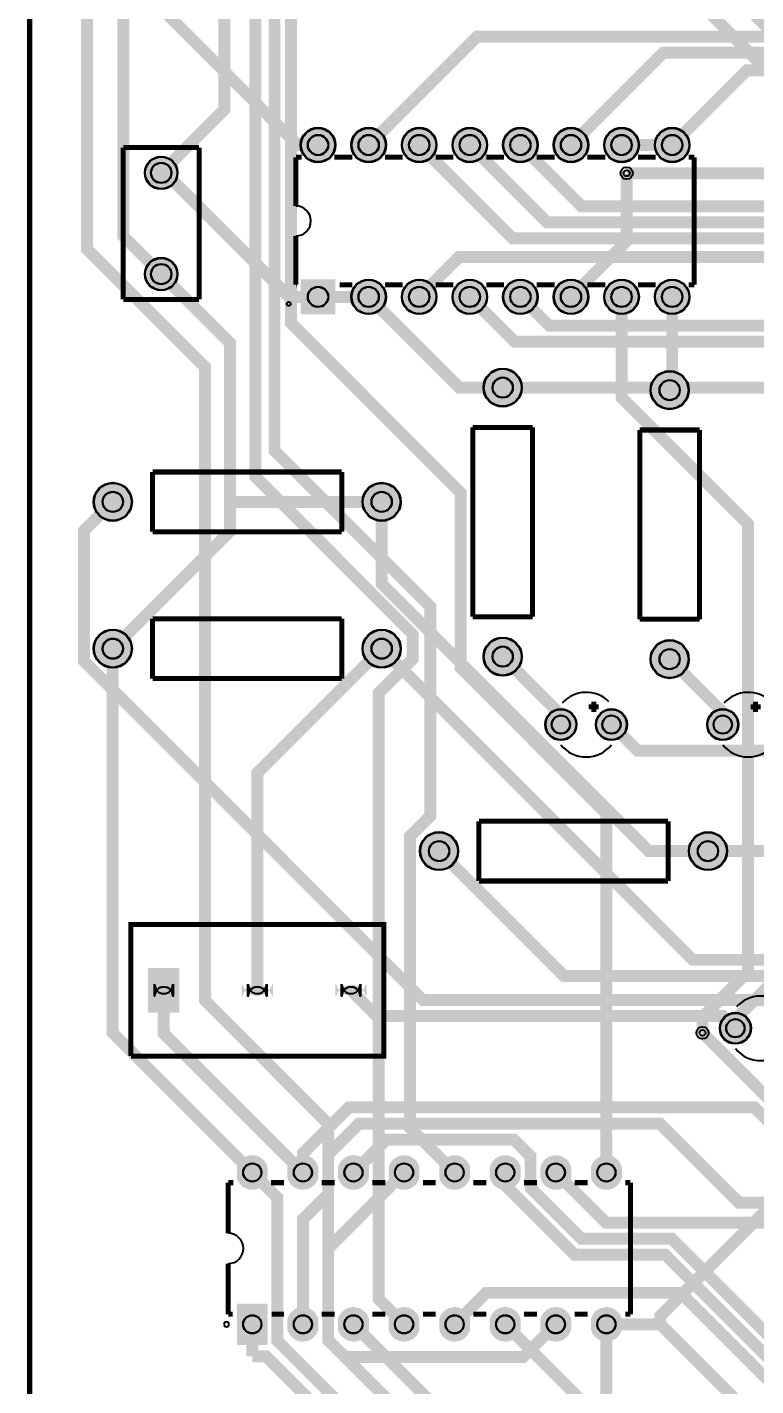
# Model space of a CAD drawing. Header units: millimetres. Extents: x 2 to 101, y -58 to 118.
# Drawn here: x 1.5 to 38.1, y -14.9 to 53.3 of the extents above; entities that cross this region are included whole.
import ezdxf

# ---------------------------------------------------------------- set-up
doc = ezdxf.new("R2010")
doc.units = ezdxf.units.MM
for name, color, linetype, true_color in [('BoardOutLine', 7, 'Continuous', 0xff00ff), ('BottomLayer', 7, 'Continuous', 0x0000ff), ('BottomSolderMaskLayer', 7, 'Continuous', 0xaa00ff), ('Hole', 7, 'Continuous', 0x222222), ('Multi-Layer', 7, 'Continuous', 0xc0c0c0), ('TopLayer', 7, 'Continuous', 0xff0000), ('TopSilkLayer', 7, 'Continuous', 0xffcc00), ('TopSolderMaskLayer', 7, 'Continuous', 0x800080)]:
    doc.layers.add(name, color=color, linetype=linetype, true_color=true_color)

msp = doc.modelspace()

# ---------------------------------------------------------------- hatches: boundary and pattern name
at = {"layer": 'BottomSolderMaskLayer'}
for points in [[(15.253601700000019, 47.37049200000001, 1), (17.00439830000002, 47.37049200000001, 1)], [(17.793601699999982, 47.37049200000001, 1), (19.544398299999983, 47.37049200000001, 1)], [(20.333601699999946, 47.37049200000001, 1), (22.084398299999947, 47.37049200000001, 1)], [(22.87360169999991, 47.37049200000001, 1), (24.62439829999991, 47.37049200000001, 1)], [(25.413601699999873, 47.37049200000001, 1), (27.164398299999874, 47.37049200000001, 1)], [(27.953601700000064, 47.37049200000001, 1), (29.704398300000065, 47.37049200000001, 1)], [(30.493601700000028, 47.37049200000001, 1), (32.24439830000003, 47.37049200000001, 1)], [(33.03360169999999, 47.37049200000001, 1), (34.78439829999999, 47.37049200000001, 1)], [(7.429601599999995, 45.974000000000046, 1), (9.080398399999995, 45.974000000000046, 1)], [(7.429601599999995, 40.894000000000005, 1), (9.080398399999995, 40.894000000000005, 1)], [(15.25361477950662, 38.87500214345357), (15.25361477950662, 40.625798743453515), (17.004411379506678, 40.625798743453515), (17.004411379506678, 38.87500214345357)], [(17.793601699999982, 39.75049200000001, 1), (19.544398299999983, 39.75049200000001, 1)], [(20.333601699999946, 39.75049200000001, 1), (22.084398299999947, 39.75049200000001, 1)], [(22.87360169999991, 39.75049200000001, 1), (24.62439829999991, 39.75049200000001, 1)], [(25.413601699999873, 39.75049200000001, 1), (27.164398299999874, 39.75049200000001, 1)], [(27.953601700000064, 39.75049200000001, 1), (29.704398300000065, 39.75049200000001, 1)], [(30.493601700000028, 39.75049200000001, 1), (32.24439830000003, 39.75049200000001, 1)], [(33.03360169999999, 39.75049200000001, 1), (34.78439829999999, 39.75049200000001, 1)], [(24.434799999999978, 35.19804999999997, 1), (26.365199999999977, 35.19804999999997, 1)], [(32.816800000000036, 35.071050000000014, 1), (34.74720000000004, 35.071050000000014, 1)], [(4.857750000000105, 29.464000000000055, 1), (6.788150000000106, 29.464000000000055, 1)], [(18.357849999999853, 29.464000000000055, 1), (20.288249999999852, 29.464000000000055, 1)], [(4.857750000000105, 22.09800000000007, 1), (6.788150000000106, 22.09800000000007, 1)], [(18.357849999999853, 22.09800000000007, 1), (20.288249999999852, 22.09800000000007, 1)], [(24.434799999999978, 21.697950000000105, 1), (26.365199999999977, 21.697950000000105, 1)], [(32.816800000000036, 21.57095000000004, 1), (34.74720000000004, 21.57095000000004, 1)], [(27.53360000000003, 18.28800000000001, 1), (29.108400000000024, 18.28800000000001, 1)], [(30.073599999999992, 18.28800000000001, 1), (31.648399999999988, 18.28800000000001, 1)], [(35.66159999999996, 18.28800000000001, 1), (37.23639999999995, 18.28800000000001, 1)], [(21.240749999999917, 11.937999999999988, 1), (23.171149999999916, 11.937999999999988, 1)], [(34.74084999999989, 11.937999999999988, 1), (36.671249999999894, 11.937999999999988, 1)], [(7.594993699999918, 6.078004100000044), (9.169006299999978, 6.078004100000044), (9.169006299999978, 3.827995900000019), (7.594993699999918, 3.827995900000019)], [(13.869022299999953, 5.298681519354886, -0.7853981633974483), (12.295009699999953, 5.298681519354886), (12.295009699999953, 4.607318480645176, -0.7853981633974483), (13.869022299999953, 4.607318480645176)], [(18.56903829999996, 5.298681519354886, -0.7853981633974483), (16.995025699999957, 5.298681519354886), (16.995025699999957, 4.607318480645176, -0.7853981633974483), (18.56903829999996, 4.607318480645176)], [(36.29659999999995, 3.048000000000002, 1), (37.871399999999944, 3.048000000000002, 1)], [(13.602398499999884, -4.449466166666639, -0.7853981633974483), (12.051601499999885, -4.449466166666639), (12.051601499999885, -3.9325338333333093, -0.7853981633974483), (13.602398499999884, -3.9325338333333093)], [(16.142398500000077, -4.449466166666639, -0.7853981633974483), (14.591601500000076, -4.449466166666639), (14.591601500000076, -3.9325338333333093, -0.7853981633974483), (16.142398500000077, -3.9325338333333093)], [(18.68239850000004, -4.449466166666639, -0.7853981633974483), (17.131601500000038, -4.449466166666639), (17.131601500000038, -3.9325338333333093, -0.7853981633974483), (18.68239850000004, -3.9325338333333093)], [(21.222398500000004, -4.4494661666667525, -0.7853981633974483), (19.6716015, -4.4494661666667525), (19.6716015, -3.9325338333331956, -0.7853981633974483), (21.222398500000004, -3.9325338333331956)], [(23.762398499999968, -4.4494661666667525, -0.7853981633974483), (22.211601499999965, -4.4494661666667525), (22.211601499999965, -3.9325338333331956, -0.7853981633974483), (23.762398499999968, -3.9325338333331956)], [(26.30239849999993, -4.4494661666667525, -0.7853981633974483), (24.75160149999993, -4.4494661666667525), (24.75160149999993, -3.9325338333331956, -0.7853981633974483), (26.30239849999993, -3.9325338333331956)], [(28.842398499999895, -4.4494661666667525, -0.7853981633974483), (27.291601499999892, -4.4494661666667525), (27.291601499999892, -3.9325338333331956, -0.7853981633974483), (28.842398499999895, -3.9325338333331956)], [(31.382398500000086, -4.4494661666667525, -0.7853981633974483), (29.831601500000083, -4.4494661666667525), (29.831601500000083, -3.9325338333331956, -0.7853981633974483), (31.382398500000086, -3.9325338333331956)], [(12.05793847741927, -12.84486466666658), (12.05793847741927, -10.777135333333376), (13.596061522580726, -10.777135333333376), (13.596061522580726, -12.84486466666658)], [(16.142398500000077, -12.069466166666643, -0.7853981633974483), (14.591601500000076, -12.069466166666643), (14.591601500000076, -11.552533833333314, -0.7853981633974483), (16.142398500000077, -11.552533833333314)], [(18.68239850000004, -12.069466166666643, -0.7853981633974483), (17.131601500000038, -12.069466166666643), (17.131601500000038, -11.552533833333314, -0.7853981633974483), (18.68239850000004, -11.552533833333314)], [(21.222398500000004, -12.069466166666757, -0.7853981633974483), (19.6716015, -12.069466166666757), (19.6716015, -11.5525338333332, -0.7853981633974483), (21.222398500000004, -11.5525338333332)], [(23.762398499999968, -12.069466166666757, -0.7853981633974483), (22.211601499999965, -12.069466166666757), (22.211601499999965, -11.5525338333332, -0.7853981633974483), (23.762398499999968, -11.5525338333332)], [(26.30239849999993, -12.069466166666757, -0.7853981633974483), (24.75160149999993, -12.069466166666757), (24.75160149999993, -11.5525338333332, -0.7853981633974483), (26.30239849999993, -11.5525338333332)], [(28.842398499999895, -12.069466166666757, -0.7853981633974483), (27.291601499999892, -12.069466166666757), (27.291601499999892, -11.5525338333332, -0.7853981633974483), (28.842398499999895, -11.5525338333332)], [(31.382398500000086, -12.069466166666757, -0.7853981633974483), (29.831601500000083, -12.069466166666757), (29.831601500000083, -11.5525338333332, -0.7853981633974483), (31.382398500000086, -11.5525338333332)]]:
    msp.add_hatch(color=256, dxfattribs=at).paths.add_polyline_path(points)
at = {"layer": 'Multi-Layer'}
for points in [[(15.27900170000002, 47.37049200000001, 1), (16.97899830000002, 47.37049200000001, 1)], [(17.819001699999983, 47.37049200000001, 1), (19.518998299999982, 47.37049200000001, 1)], [(20.359001699999947, 47.37049200000001, 1), (22.058998299999946, 47.37049200000001, 1)], [(22.89900169999991, 47.37049200000001, 1), (24.59899829999991, 47.37049200000001, 1)], [(25.439001699999874, 47.37049200000001, 1), (27.138998299999873, 47.37049200000001, 1)], [(27.979001700000065, 47.37049200000001, 1), (29.678998300000064, 47.37049200000001, 1)], [(30.51900170000003, 47.37049200000001, 1), (32.21899830000003, 47.37049200000001, 1)], [(33.05900169999999, 47.37049200000001, 1), (34.758998299999995, 47.37049200000001, 1)], [(7.455001599999996, 45.974000000000046, 1), (9.054998399999995, 45.974000000000046, 1)], [(7.455001599999996, 40.894000000000005, 1), (9.054998399999995, 40.894000000000005, 1)], [(15.279014399999937, 38.90040480000005), (15.279014399999937, 40.60040140000001), (16.979011000000014, 40.60040140000001), (16.979011000000014, 38.90040480000005)], [(17.819001699999983, 39.75049200000001, 1), (19.518998299999982, 39.75049200000001, 1)], [(20.359001699999947, 39.75049200000001, 1), (22.058998299999946, 39.75049200000001, 1)], [(22.89900169999991, 39.75049200000001, 1), (24.59899829999991, 39.75049200000001, 1)], [(25.439001699999874, 39.75049200000001, 1), (27.138998299999873, 39.75049200000001, 1)], [(27.979001700000065, 39.75049200000001, 1), (29.678998300000064, 39.75049200000001, 1)], [(30.51900170000003, 39.75049200000001, 1), (32.21899830000003, 39.75049200000001, 1)], [(33.05900169999999, 39.75049200000001, 1), (34.758998299999995, 39.75049200000001, 1)], [(24.460199999999976, 35.19804999999997, 1), (26.33979999999998, 35.19804999999997, 1)], [(32.84220000000004, 35.071050000000014, 1), (34.72180000000004, 35.071050000000014, 1)], [(4.883150000000105, 29.464000000000055, 1), (6.762750000000105, 29.464000000000055, 1)], [(18.38324999999985, 29.464000000000055, 1), (20.262849999999855, 29.464000000000055, 1)], [(4.883150000000105, 22.09800000000007, 1), (6.762750000000105, 22.09800000000007, 1)], [(18.38324999999985, 22.09800000000007, 1), (20.262849999999855, 22.09800000000007, 1)], [(24.460199999999976, 21.697950000000105, 1), (26.33979999999998, 21.697950000000105, 1)], [(32.84220000000004, 21.57095000000004, 1), (34.72180000000004, 21.57095000000004, 1)], [(27.559000000000026, 18.28800000000001, 1), (29.083000000000027, 18.28800000000001, 1)], [(30.09899999999999, 18.28800000000001, 1), (31.62299999999999, 18.28800000000001, 1)], [(35.686999999999955, 18.28800000000001, 1), (37.210999999999956, 18.28800000000001, 1)], [(21.266149999999914, 11.937999999999988, 1), (23.145749999999918, 11.937999999999988, 1)], [(34.76624999999989, 11.937999999999988, 1), (36.64584999999989, 11.937999999999988, 1)], [(7.6200000000000045, 6.052997800000071), (9.143999999999892, 6.052997800000071), (9.143999999999892, 3.8530022000001054), (7.6200000000000045, 3.8530022000001054)], [(13.844015999999954, 5.290997800000014, -0.7853981633974483), (12.320015999999953, 5.290997800000014), (12.320015999999953, 4.615002200000049, -0.7853981633974483), (13.844015999999954, 4.615002200000049)], [(18.54403199999996, 5.290997800000014, -0.7853981633974483), (17.020031999999958, 5.290997800000014), (17.020031999999958, 4.615002200000049, -0.7853981633974483), (18.54403199999996, 4.615002200000049)], [(36.321999999999946, 3.048000000000002, 1), (37.84599999999995, 3.048000000000002, 1)], [(13.576998499999885, -4.440999499999975, -0.7853981633974483), (12.077001499999884, -4.440999499999975), (12.077001499999884, -3.941000499999973, -0.7853981633974483), (13.576998499999885, -3.941000499999973)], [(16.116998500000076, -4.440999499999975, -0.7853981633974483), (14.617001500000075, -4.440999499999975), (14.617001500000075, -3.941000499999973, -0.7853981633974483), (16.116998500000076, -3.941000499999973)], [(18.65699850000004, -4.440999499999975, -0.7853981633974483), (17.15700150000004, -4.440999499999975), (17.15700150000004, -3.941000499999973, -0.7853981633974483), (18.65699850000004, -3.941000499999973)], [(21.196998500000003, -4.440999500000089, -0.7853981633974483), (19.697001500000002, -4.440999500000089), (19.697001500000002, -3.941000499999859, -0.7853981633974483), (21.196998500000003, -3.941000499999859)], [(23.736998499999967, -4.440999500000089, -0.7853981633974483), (22.237001499999966, -4.440999500000089), (22.237001499999966, -3.941000499999859, -0.7853981633974483), (23.736998499999967, -3.941000499999859)], [(26.27699849999993, -4.440999500000089, -0.7853981633974483), (24.77700149999993, -4.440999500000089), (24.77700149999993, -3.941000499999859, -0.7853981633974483), (26.27699849999993, -3.941000499999859)], [(28.816998499999894, -4.440999500000089, -0.7853981633974483), (27.317001499999893, -4.440999500000089), (27.317001499999893, -3.941000499999859, -0.7853981633974483), (28.816998499999894, -3.941000499999859)], [(31.356998500000085, -4.440999500000089, -0.7853981633974483), (29.857001500000084, -4.440999500000089), (29.857001500000084, -3.941000499999859, -0.7853981633974483), (31.356998500000085, -3.941000499999859)], [(12.076988799999867, -12.810997999999927), (12.076988799999867, -10.81100200000003), (13.577011199999902, -10.81100200000003), (13.577011199999902, -12.810997999999927)], [(16.116998500000076, -12.06099949999998, -0.7853981633974483), (14.617001500000075, -12.06099949999998), (14.617001500000075, -11.561000499999977, -0.7853981633974483), (16.116998500000076, -11.561000499999977)], [(18.65699850000004, -12.06099949999998, -0.7853981633974483), (17.15700150000004, -12.06099949999998), (17.15700150000004, -11.561000499999977, -0.7853981633974483), (18.65699850000004, -11.561000499999977)], [(21.196998500000003, -12.060999500000094, -0.7853981633974483), (19.697001500000002, -12.060999500000094), (19.697001500000002, -11.561000499999864, -0.7853981633974483), (21.196998500000003, -11.561000499999864)], [(23.736998499999967, -12.060999500000094, -0.7853981633974483), (22.237001499999966, -12.060999500000094), (22.237001499999966, -11.561000499999864, -0.7853981633974483), (23.736998499999967, -11.561000499999864)], [(26.27699849999993, -12.060999500000094, -0.7853981633974483), (24.77700149999993, -12.060999500000094), (24.77700149999993, -11.561000499999864, -0.7853981633974483), (26.27699849999993, -11.561000499999864)], [(28.816998499999894, -12.060999500000094, -0.7853981633974483), (27.317001499999893, -12.060999500000094), (27.317001499999893, -11.561000499999864, -0.7853981633974483), (28.816998499999894, -11.561000499999864)], [(31.356998500000085, -12.060999500000094, -0.7853981633974483), (29.857001500000084, -12.060999500000094), (29.857001500000084, -11.561000499999864, -0.7853981633974483), (31.356998500000085, -11.561000499999864)]]:
    msp.add_hatch(color=256, dxfattribs=at).paths.add_polyline_path(points)
at = {"layer": 'TopSolderMaskLayer'}
for points in [[(15.253601700000019, 47.37049200000001, 1), (17.00439830000002, 47.37049200000001, 1)], [(17.793601699999982, 47.37049200000001, 1), (19.544398299999983, 47.37049200000001, 1)], [(20.333601699999946, 47.37049200000001, 1), (22.084398299999947, 47.37049200000001, 1)], [(22.87360169999991, 47.37049200000001, 1), (24.62439829999991, 47.37049200000001, 1)], [(25.413601699999873, 47.37049200000001, 1), (27.164398299999874, 47.37049200000001, 1)], [(27.953601700000064, 47.37049200000001, 1), (29.704398300000065, 47.37049200000001, 1)], [(30.493601700000028, 47.37049200000001, 1), (32.24439830000003, 47.37049200000001, 1)], [(33.03360169999999, 47.37049200000001, 1), (34.78439829999999, 47.37049200000001, 1)], [(7.429601599999995, 45.974000000000046, 1), (9.080398399999995, 45.974000000000046, 1)], [(7.429601599999995, 40.894000000000005, 1), (9.080398399999995, 40.894000000000005, 1)], [(15.25361477950662, 38.87500214345357), (15.25361477950662, 40.625798743453515), (17.004411379506678, 40.625798743453515), (17.004411379506678, 38.87500214345357)], [(17.793601699999982, 39.75049200000001, 1), (19.544398299999983, 39.75049200000001, 1)], [(20.333601699999946, 39.75049200000001, 1), (22.084398299999947, 39.75049200000001, 1)], [(22.87360169999991, 39.75049200000001, 1), (24.62439829999991, 39.75049200000001, 1)], [(25.413601699999873, 39.75049200000001, 1), (27.164398299999874, 39.75049200000001, 1)], [(27.953601700000064, 39.75049200000001, 1), (29.704398300000065, 39.75049200000001, 1)], [(30.493601700000028, 39.75049200000001, 1), (32.24439830000003, 39.75049200000001, 1)], [(33.03360169999999, 39.75049200000001, 1), (34.78439829999999, 39.75049200000001, 1)], [(24.434799999999978, 35.19804999999997, 1), (26.365199999999977, 35.19804999999997, 1)], [(32.816800000000036, 35.071050000000014, 1), (34.74720000000004, 35.071050000000014, 1)], [(4.857750000000105, 29.464000000000055, 1), (6.788150000000106, 29.464000000000055, 1)], [(18.357849999999853, 29.464000000000055, 1), (20.288249999999852, 29.464000000000055, 1)], [(4.857750000000105, 22.09800000000007, 1), (6.788150000000106, 22.09800000000007, 1)], [(18.357849999999853, 22.09800000000007, 1), (20.288249999999852, 22.09800000000007, 1)], [(24.434799999999978, 21.697950000000105, 1), (26.365199999999977, 21.697950000000105, 1)], [(32.816800000000036, 21.57095000000004, 1), (34.74720000000004, 21.57095000000004, 1)], [(27.53360000000003, 18.28800000000001, 1), (29.108400000000024, 18.28800000000001, 1)], [(30.073599999999992, 18.28800000000001, 1), (31.648399999999988, 18.28800000000001, 1)], [(35.66159999999996, 18.28800000000001, 1), (37.23639999999995, 18.28800000000001, 1)], [(21.240749999999917, 11.937999999999988, 1), (23.171149999999916, 11.937999999999988, 1)], [(34.74084999999989, 11.937999999999988, 1), (36.671249999999894, 11.937999999999988, 1)], [(7.594993699999918, 6.078004100000044), (9.169006299999978, 6.078004100000044), (9.169006299999978, 3.827995900000019), (7.594993699999918, 3.827995900000019)], [(13.869022299999953, 5.298681519354886, -0.7853981633974483), (12.295009699999953, 5.298681519354886), (12.295009699999953, 4.607318480645176, -0.7853981633974483), (13.869022299999953, 4.607318480645176)], [(18.56903829999996, 5.298681519354886, -0.7853981633974483), (16.995025699999957, 5.298681519354886), (16.995025699999957, 4.607318480645176, -0.7853981633974483), (18.56903829999996, 4.607318480645176)], [(36.29659999999995, 3.048000000000002, 1), (37.871399999999944, 3.048000000000002, 1)], [(13.602398499999884, -4.449466166666639, -0.7853981633974483), (12.051601499999885, -4.449466166666639), (12.051601499999885, -3.9325338333333093, -0.7853981633974483), (13.602398499999884, -3.9325338333333093)], [(16.142398500000077, -4.449466166666639, -0.7853981633974483), (14.591601500000076, -4.449466166666639), (14.591601500000076, -3.9325338333333093, -0.7853981633974483), (16.142398500000077, -3.9325338333333093)], [(18.68239850000004, -4.449466166666639, -0.7853981633974483), (17.131601500000038, -4.449466166666639), (17.131601500000038, -3.9325338333333093, -0.7853981633974483), (18.68239850000004, -3.9325338333333093)], [(21.222398500000004, -4.4494661666667525, -0.7853981633974483), (19.6716015, -4.4494661666667525), (19.6716015, -3.9325338333331956, -0.7853981633974483), (21.222398500000004, -3.9325338333331956)], [(23.762398499999968, -4.4494661666667525, -0.7853981633974483), (22.211601499999965, -4.4494661666667525), (22.211601499999965, -3.9325338333331956, -0.7853981633974483), (23.762398499999968, -3.9325338333331956)], [(26.30239849999993, -4.4494661666667525, -0.7853981633974483), (24.75160149999993, -4.4494661666667525), (24.75160149999993, -3.9325338333331956, -0.7853981633974483), (26.30239849999993, -3.9325338333331956)], [(28.842398499999895, -4.4494661666667525, -0.7853981633974483), (27.291601499999892, -4.4494661666667525), (27.291601499999892, -3.9325338333331956, -0.7853981633974483), (28.842398499999895, -3.9325338333331956)], [(31.382398500000086, -4.4494661666667525, -0.7853981633974483), (29.831601500000083, -4.4494661666667525), (29.831601500000083, -3.9325338333331956, -0.7853981633974483), (31.382398500000086, -3.9325338333331956)], [(12.05793847741927, -12.84486466666658), (12.05793847741927, -10.777135333333376), (13.596061522580726, -10.777135333333376), (13.596061522580726, -12.84486466666658)], [(16.142398500000077, -12.069466166666643, -0.7853981633974483), (14.591601500000076, -12.069466166666643), (14.591601500000076, -11.552533833333314, -0.7853981633974483), (16.142398500000077, -11.552533833333314)], [(18.68239850000004, -12.069466166666643, -0.7853981633974483), (17.131601500000038, -12.069466166666643), (17.131601500000038, -11.552533833333314, -0.7853981633974483), (18.68239850000004, -11.552533833333314)], [(21.222398500000004, -12.069466166666757, -0.7853981633974483), (19.6716015, -12.069466166666757), (19.6716015, -11.5525338333332, -0.7853981633974483), (21.222398500000004, -11.5525338333332)], [(23.762398499999968, -12.069466166666757, -0.7853981633974483), (22.211601499999965, -12.069466166666757), (22.211601499999965, -11.5525338333332, -0.7853981633974483), (23.762398499999968, -11.5525338333332)], [(26.30239849999993, -12.069466166666757, -0.7853981633974483), (24.75160149999993, -12.069466166666757), (24.75160149999993, -11.5525338333332, -0.7853981633974483), (26.30239849999993, -11.5525338333332)], [(28.842398499999895, -12.069466166666757, -0.7853981633974483), (27.291601499999892, -12.069466166666757), (27.291601499999892, -11.5525338333332, -0.7853981633974483), (28.842398499999895, -11.5525338333332)], [(31.382398500000086, -12.069466166666757, -0.7853981633974483), (29.831601500000083, -12.069466166666757), (29.831601500000083, -11.5525338333332, -0.7853981633974483), (31.382398500000086, -11.5525338333332)]]:
    msp.add_hatch(color=256, dxfattribs=at).paths.add_polyline_path(points)

# ---------------------------------------------------------------- linework, layer by layer
at = {"layer": 'BoardOutLine', "const_width": 0.254}
msp.add_lwpolyline([(1.6509999999999536, 56.89600000000007), (1.6509999999999536, 117.47500000000002), (100.58399999999995, 117.47500000000002), (100.58399999999995, -57.403999999999996), (1.6509999999999536, -57.403999999999996), (1.6509999999999536, 56.873140000000035)], dxfattribs=at)
at = {"layer": 'BottomLayer', "const_width": 0.5999988}
for points in [[(6.350000000000023, 56.134000000000015), (15.113508000000024, 47.37049200000001), (16.12900000000002, 47.37049200000001)], [(26.288999999999874, 47.37049200000001), (29.370019999999954, 44.289472000000046), (72.13981000000001, 44.289472000000046), (73.21372200000008, 45.363383999999996), (80.54873400000008, 45.363383999999996), (88.08821599999999, 52.90286600000002), (95.91598800000008, 52.90286600000002), (97.27361799999983, 51.545236000000045), (97.27361799999983, 47.74361800000008), (95.12299999999993, 45.593000000000075)], [(81.58302199999991, 47.72406000000001), (81.58302199999991, 48.09540800000002), (76.86573400000009, 52.812696000000074), (24.111204000000157, 52.812696000000074), (18.668999999999983, 47.37049200000001)], [(23.74899999999991, 47.37049200000001), (27.632913999999914, 43.48657800000001), (72.47204199999999, 43.48657800000001), (72.85608999999988, 43.870626000000016), (80.19110199999989, 43.870626000000016), (88.42019399999992, 52.09971800000005), (95.552006, 52.09971800000005), (96.45167400000003, 51.20005000000003), (96.45167400000003, 49.46167400000013), (95.12299999999993, 48.13300000000004)], [(77.13954599999977, 51.39740800000004), (76.52715199999977, 52.009802000000036), (33.46831000000009, 52.009802000000036), (28.829000000000065, 47.37049200000001)], [(80.21447, 46.170596000000046), (78.77352799999983, 46.170596000000046), (78.1049999999999, 46.83912400000008), (78.1049999999999, 48.538384000000065), (75.51775600000008, 51.12562800000012), (37.664135999999985, 51.12562800000012), (33.90899999999999, 47.37049200000001)], [(95.12299999999993, 50.673), (90.17126999999994, 50.673), (82.56600199999991, 43.06773200000009), (73.18832200000008, 43.06773200000009), (72.80427399999996, 42.68368399999997), (25.895808000000102, 42.68368399999997), (21.208999999999946, 47.37049200000001)], [(31.625794000000155, 45.95698200000004), (38.658799999999815, 45.95698200000004), (42.93336600000009, 50.23154800000009), (66.73545200000001, 50.23154800000009), (69.21500000000003, 47.752000000000066)], [(31.369000000000028, 47.37049200000001), (33.90899999999999, 47.37049200000001)], [(8.254999999999995, 45.974000000000046), (8.454135999999949, 45.974000000000046), (14.677643999999987, 39.75049200000001)], [(76.83499999999992, 42.26052000000004), (76.43749000000014, 41.86301000000003), (68.78040599999997, 41.86301000000003), (67.94500000000005, 41.027604), (67.94500000000005, 39.38143000000002), (66.87210399999992, 38.30853400000001), (43.10862600000007, 38.30853400000001), (43.002200000000016, 38.41495999999995), (41.29404999999986, 38.41495999999995), (41.18762400000003, 38.30853400000001), (27.730957999999987, 38.30853400000001), (26.288999999999874, 39.75049200000001)], [(66.67500000000007, 40.13200000000006), (65.05600399999992, 41.75099599999999), (23.209504000000038, 41.75099599999999), (21.208999999999946, 39.75049200000001)], [(11.715241999999876, 29.464000000000055), (11.715241999999876, 37.43375800000001), (8.254999999999995, 40.894000000000005)], [(74.29499999999996, 40.13200000000006), (71.66863999999998, 37.50563999999997), (42.400982, 37.50563999999997), (42.29455599999994, 37.61206600000014), (41.62628199999983, 37.61206600000014), (41.519856000000004, 37.50563999999997), (25.993851999999947, 37.50563999999997), (23.74899999999991, 39.75049200000001)], [(16.12900000000002, 39.75049200000001), (14.677643999999987, 39.75049200000001)], [(18.668999999999983, 39.75049200000001), (16.12900000000002, 39.75049200000001)], [(18.668999999999983, 39.75049200000001), (23.22144199999991, 35.19804999999997), (25.399999999999977, 35.19804999999997)], [(25.399999999999977, 35.19804999999997), (33.655000000000086, 35.19804999999997), (33.78200000000004, 35.071050000000014)], [(41.90999999999997, 35.19804999999997), (33.90899999999999, 35.19804999999997), (33.78200000000004, 35.071050000000014)], [(5.822950000000105, 29.464000000000055), (4.37286400000005, 28.013914000000113), (4.37286400000005, 21.48204999999996), (21.39441999999997, 4.46049400000004), (45.831506000000104, 4.46049400000004), (47.24400000000003, 3.048000000000002)], [(5.822950000000105, 22.09800000000007), (11.715241999999876, 27.990291999999954), (11.715241999999876, 29.464000000000055)], [(11.715241999999876, 29.464000000000055), (19.323049999999853, 29.464000000000055)], [(35.70604999999989, 11.937999999999988), (32.73780599999998, 11.937999999999988), (19.323049999999853, 25.352756), (19.323049999999853, 29.464000000000055)], [(30.86099999999999, 18.28800000000001), (32.16757599999994, 16.98142400000006), (39.631366000000185, 16.98142400000006), (40.26687400000003, 17.616932000000133), (40.26687400000003, 22.274784000000068)], [(48.59527999999989, 1.6449040000001105), (48.59527999999989, 3.565652), (45.679614000000015, 6.4813179999999875), (34.939731999999935, 6.4813179999999875), (19.323049999999853, 22.09800000000007)], [(25.399999999999977, 21.697950000000105), (28.321000000000026, 18.776950000000056), (28.321000000000026, 18.28800000000001)], [(33.78200000000004, 21.57095000000004), (36.448999999999955, 18.903950000000123), (36.448999999999955, 18.28800000000001)], [(40.39717599999983, 5.674106000000052), (28.46984400000008, 5.674106000000052), (22.205949999999916, 11.937999999999988)], [(35.70604999999989, 11.937999999999988), (41.76394999999991, 11.937999999999988), (41.89095000000009, 11.811000000000035)], [(15.367000000000075, -4.190999999999917), (8.381999999999948, 2.7940000000000964), (8.381999999999948, 4.953000000000088)], [(17.78203199999996, 4.953000000000088), (19.07768599999997, 3.6573459999999614), (36.47465399999999, 3.6573459999999614), (37.083999999999946, 3.048000000000002)], [(70.39279799999997, -5.697981999999911), (67.7120819999999, -5.697981999999911), (64.6485879999999, -2.6344879999999193), (40.88460199999997, -2.6344879999999193), (35.43299999999988, 2.8171140000000605)], [(41.19346600000006, -3.937000000000012), (41.05173400000001, -3.937000000000012), (38.04056399999979, -0.9258299999999053), (17.681956000000014, -0.9258299999999053), (15.367000000000075, -3.2407859999999573), (15.367000000000075, -4.190999999999917)], [(15.367000000000075, -11.810999999999922), (15.367000000000075, -6.543801999999914), (16.637000000000057, -5.273801999999932), (16.637000000000057, -3.289553999999953), (18.192750000000046, -1.7338039999999637), (33.29076399999997, -1.7338039999999637), (37.25976800000001, -5.7028080000000045), (58.54699999999991, -5.7028080000000045)], [(50.92700000000002, -11.556999999999903), (49.54600199999993, -12.93799799999988), (39.31437399999993, -12.93799799999988), (33.89299799999992, -7.51662199999987), (29.349192000000016, -7.51662199999987), (26.796999999999912, -4.964429999999993), (26.796999999999912, -3.371087999999986), (25.962609999999927, -2.5366980000000012), (19.561301999999955, -2.5366980000000012), (17.90700000000004, -4.190999999999917)], [(23.74899999999991, -21.208999999999946), (22.656037999999967, -21.208999999999946), (14.079474000000005, -12.632435999999984), (14.079474000000005, -5.443473999999924), (12.826999999999884, -4.190999999999917)], [(93.594428, -31.368999999999915), (93.594428, -31.040577999999982), (81.3000659999999, -18.746216000000004), (22.780497999999966, -18.746216000000004), (16.637000000000057, -12.602717999999982), (16.637000000000057, -8.000999999999976), (20.447000000000003, -4.190999999999917)], [(25.52699999999993, -4.190999999999917), (25.52699999999993, -4.829556000000025), (29.016959999999813, -8.319515999999908), (33.560765999999944, -8.319515999999908), (38.98214199999995, -13.740891999999917), (51.28310799999997, -13.740891999999917), (53.466999999999985, -11.556999999999903)], [(94.99599999999998, -28.82899999999995), (97.29647799999987, -26.528522000000066), (97.29647799999987, -20.82901599999991), (82.71941800000002, -6.25195599999995), (71.93813399999988, -6.25195599999995), (71.47890199999995, -6.711187999999993), (30.587187999999855, -6.711187999999993), (28.066999999999894, -4.190999999999917)], [(22.986999999999966, -11.810999999999922), (24.568150000000173, -10.229849999999942), (34.335973999999965, -10.229849999999942), (38.64990999999998, -14.543785999999955), (53.02021400000001, -14.543785999999955), (56.00699999999995, -11.556999999999903)], [(12.826999999999884, -11.810999999999922), (12.826999999999884, -13.412469999999871)], [(94.99599999999998, -23.74899999999991), (88.71940599999982, -17.472405999999978), (23.56840599999998, -17.472405999999978), (17.90700000000004, -11.810999999999922)], [(25.52699999999993, -11.810999999999922), (29.865574000000038, -16.14957400000003), (89.30563799999993, -16.14957400000003), (96.41712999999993, -23.261066000000028), (96.41712999999993, -24.86787000000004), (94.99599999999998, -26.288999999999987)], [(26.40736400000003, -26.304747999999904), (13.515085999999997, -13.412469999999871), (12.826999999999884, -13.412469999999871)]]:
    msp.add_lwpolyline(points, dxfattribs=at)
at = {"layer": 'BottomSolderMaskLayer'}
for points in [[(7.910006088346615, 5.252649532258147), (7.910006088346615, 4.653324490322575)], [(8.853993911653282, 5.252649532258147), (8.853993911653282, 4.653324490322575)], [(12.609995854803453, 5.252649532258147), (12.609995854803453, 4.653324490322575)], [(13.55398367811012, 5.252649532258147), (13.55398367811012, 4.653324490322575)], [(17.31001185480346, 5.252649532258147), (17.31001185480346, 4.653324490322575)], [(18.253999678110123, 5.252649532258147), (18.253999678110123, 4.653324490322575)]]:
    msp.add_lwpolyline(points, close=True, dxfattribs=at)
for centre, radius in [((16.12900000000002, 47.37049200000001), 0.8753982999999999), ((16.12900000000002, 47.37056820000009), 0.5149401764705882), ((18.668999999999983, 47.37049200000001), 0.8753982999999999), ((18.668999999999983, 47.37056820000009), 0.5149401764705882), ((21.208999999999946, 47.37049200000001), 0.8753982999999999), ((21.208999999999946, 47.37056820000009), 0.5149401764705882), ((23.74899999999991, 47.37049200000001), 0.8753982999999999), ((23.74899999999991, 47.37056820000009), 0.5149401764705882), ((26.288999999999874, 47.37049200000001), 0.8753982999999999), ((26.288999999999874, 47.37056820000009), 0.5149401764705882), ((28.829000000000065, 47.37049200000001), 0.8753982999999999), ((28.829000000000065, 47.37056820000009), 0.5149401764705882), ((31.369000000000028, 47.37049200000001), 0.8753982999999999), ((31.369000000000028, 47.37056820000009), 0.5149401764705882), ((33.90899999999999, 47.37049200000001), 0.8753982999999999), ((33.90899999999999, 47.37056820000009), 0.5149401764705882), ((8.254999999999995, 45.974000000000046), 0.8253983999999999), ((8.254999999999995, 45.974000000000046), 0.5158739999999999), ((8.254999999999995, 40.894000000000005), 0.8253983999999999), ((8.254999999999995, 40.894000000000005), 0.5158739999999999), ((16.12900000000002, 39.75041580000004), 0.5149401764705882), ((18.668999999999983, 39.75049200000001), 0.8753982999999999), ((18.668999999999983, 39.75041580000004), 0.5149401764705882), ((21.208999999999946, 39.75049200000001), 0.8753982999999999), ((21.208999999999946, 39.75041580000004), 0.5149401764705882), ((23.74899999999991, 39.75049200000001), 0.8753982999999999), ((23.74899999999991, 39.75041580000004), 0.5149401764705882), ((26.288999999999874, 39.75049200000001), 0.8753982999999999), ((26.288999999999874, 39.75041580000004), 0.5149401764705882), ((28.829000000000065, 39.75049200000001), 0.8753982999999999), ((28.829000000000065, 39.75041580000004), 0.5149401764705882), ((31.369000000000028, 39.75049200000001), 0.8753982999999999), ((31.369000000000028, 39.75041580000004), 0.5149401764705882), ((33.90899999999999, 39.75049200000001), 0.8753982999999999), ((33.90899999999999, 39.75041580000004), 0.5149401764705882), ((25.399999999999977, 35.19804999999997), 0.9652000000000001), ((25.399999999999977, 35.19799920000003), 0.5135124864864864), ((33.78200000000004, 35.071050000000014), 0.9652000000000001), ((33.78200000000004, 35.07099919999996), 0.5135124864864864), ((5.822950000000105, 29.464000000000055), 0.9652000000000001), ((19.323049999999853, 29.464000000000055), 0.9652000000000001), ((5.823000799999932, 29.464000000000055), 0.5135124864864864), ((19.322999200000027, 29.464000000000055), 0.5135124864864864), ((5.822950000000105, 22.09800000000007), 0.9652000000000001), ((5.823000799999932, 22.09800000000007), 0.5135124864864864), ((19.323049999999853, 22.09800000000007), 0.9652000000000001), ((19.322999200000027, 22.09800000000007), 0.5135124864864864), ((25.399999999999977, 21.697950000000105), 0.9652000000000001), ((33.78200000000004, 21.57095000000004), 0.9652000000000001), ((25.399999999999977, 21.698000800000045), 0.5135124864864864), ((33.78200000000004, 21.571000800000093), 0.5135124864864864), ((28.321000000000026, 18.28800000000001), 0.7873999999999999), ((28.321000000000026, 18.28800000000001), 0.4650121933333333), ((30.86099999999999, 18.28800000000001), 0.7873999999999999), ((30.86099999999999, 18.28800000000001), 0.4650121933333333), ((36.448999999999955, 18.28800000000001), 0.7873999999999999), ((36.448999999999955, 18.28800000000001), 0.4650121933333333), ((22.205949999999916, 11.937999999999988), 0.9652000000000001), ((22.20600079999997, 11.937999999999988), 0.5135124864864864), ((35.70604999999989, 11.937999999999988), 0.9652000000000001), ((35.705999200000065, 11.937999999999988), 0.5135124864864864), ((37.083999999999946, 3.048000000000002), 0.7873999999999999), ((37.083999999999946, 3.048000000000002), 0.4650121933333333), ((12.826999999999884, -4.190999999999917), 0.46144212258064526), ((15.367000000000075, -4.190999999999917), 0.46144212258064526), ((17.90700000000004, -4.190999999999917), 0.46144212258064526), ((20.447000000000003, -4.190999999999917), 0.46144212258064526), ((22.986999999999966, -4.190999999999917), 0.46144212258064526), ((25.52699999999993, -4.190999999999917), 0.46144212258064526), ((28.066999999999894, -4.190999999999917), 0.46144212258064526), ((30.607000000000085, -4.190999999999917), 0.46144212258064526), ((12.826999999999884, -11.810999999999922), 0.46144212258064526), ((15.367000000000075, -11.810999999999922), 0.46144212258064526), ((17.90700000000004, -11.810999999999922), 0.46144212258064526), ((20.447000000000003, -11.810999999999922), 0.46144212258064526), ((22.986999999999966, -11.810999999999922), 0.46144212258064526), ((25.52699999999993, -11.810999999999922), 0.46144212258064526), ((28.066999999999894, -11.810999999999922), 0.46144212258064526), ((30.607000000000085, -11.810999999999922), 0.46144212258064526)]:
    msp.add_circle(centre, radius, dxfattribs=at)
for centre, start, end in [((8.381999999999948, 5.252649532258147), 180, 0), ((8.381999999999948, 4.653324490322575), 0, 180), ((13.081989766456786, 5.252649532258147), 180, 0), ((13.081989766456786, 4.653324490322575), 0, 180), ((17.78200576645679, 5.252649532258147), 180, 0), ((17.78200576645679, 4.653324490322575), 0, 180)]:
    msp.add_arc(centre, 0.4719939116533333, start, end, dxfattribs=at)
at = {"layer": 'Hole'}
for centre in [(31.625794000000155, 45.95698200000004), (35.43299999999988, 2.8171140000000605)]:
    msp.add_circle(centre, 0.15250160000000001, dxfattribs=at)
at = {"layer": 'Multi-Layer'}
for points in [[(7.925003199999948, 5.245989000000009), (7.925003199999948, 4.659985600000027)], [(8.838996799999949, 5.245989000000009), (8.838996799999949, 4.659985600000027)], [(12.62499380000004, 5.245989000000009), (12.62499380000004, 4.659985600000027)], [(13.53898740000004, 5.245989000000009), (13.53898740000004, 4.659985600000027)], [(17.325009800000046, 5.245989000000009), (17.325009800000046, 4.659985600000027)], [(18.239003400000044, 5.245989000000009), (18.239003400000044, 4.659985600000027)]]:
    msp.add_lwpolyline(points, close=True, dxfattribs=at)
for centre, radius in [((16.12900000000002, 47.37049200000001), 0.8499983), ((16.12900000000002, 47.37056820000009), 0.49999899999999997), ((18.668999999999983, 47.37049200000001), 0.8499983), ((18.668999999999983, 47.37056820000009), 0.49999899999999997), ((21.208999999999946, 47.37049200000001), 0.8499983), ((21.208999999999946, 47.37056820000009), 0.49999899999999997), ((23.74899999999991, 47.37049200000001), 0.8499983), ((23.74899999999991, 47.37056820000009), 0.49999899999999997), ((26.288999999999874, 47.37049200000001), 0.8499983), ((26.288999999999874, 47.37056820000009), 0.49999899999999997), ((28.829000000000065, 47.37049200000001), 0.8499983), ((28.829000000000065, 47.37056820000009), 0.49999899999999997), ((31.369000000000028, 47.37049200000001), 0.8499983), ((31.369000000000028, 47.37056820000009), 0.49999899999999997), ((33.90899999999999, 47.37049200000001), 0.8499983), ((33.90899999999999, 47.37056820000009), 0.49999899999999997), ((8.254999999999995, 45.974000000000046), 0.7999984), ((8.254999999999995, 45.974000000000046), 0.49999899999999997), ((31.625794000000155, 45.95698200000004), 0.30500320000000003), ((8.254999999999995, 40.894000000000005), 0.7999984), ((8.254999999999995, 40.894000000000005), 0.49999899999999997), ((16.12900000000002, 39.75041580000004), 0.49999899999999997), ((18.668999999999983, 39.75049200000001), 0.8499983), ((18.668999999999983, 39.75041580000004), 0.49999899999999997), ((21.208999999999946, 39.75049200000001), 0.8499983), ((21.208999999999946, 39.75041580000004), 0.49999899999999997), ((23.74899999999991, 39.75049200000001), 0.8499983), ((23.74899999999991, 39.75041580000004), 0.49999899999999997), ((26.288999999999874, 39.75049200000001), 0.8499983), ((26.288999999999874, 39.75041580000004), 0.49999899999999997), ((28.829000000000065, 39.75049200000001), 0.8499983), ((28.829000000000065, 39.75041580000004), 0.49999899999999997), ((31.369000000000028, 39.75049200000001), 0.8499983), ((31.369000000000028, 39.75041580000004), 0.49999899999999997), ((33.90899999999999, 39.75049200000001), 0.8499983), ((33.90899999999999, 39.75041580000004), 0.49999899999999997), ((25.399999999999977, 35.19804999999997), 0.9398000000000001), ((25.399999999999977, 35.19799920000003), 0.49999899999999997), ((33.78200000000004, 35.071050000000014), 0.9398000000000001), ((33.78200000000004, 35.07099919999996), 0.49999899999999997), ((5.822950000000105, 29.464000000000055), 0.9398000000000001), ((19.323049999999853, 29.464000000000055), 0.9398000000000001), ((5.823000799999932, 29.464000000000055), 0.49999899999999997), ((19.322999200000027, 29.464000000000055), 0.49999899999999997), ((5.822950000000105, 22.09800000000007), 0.9398000000000001), ((5.823000799999932, 22.09800000000007), 0.49999899999999997), ((19.323049999999853, 22.09800000000007), 0.9398000000000001), ((19.322999200000027, 22.09800000000007), 0.49999899999999997), ((25.399999999999977, 21.697950000000105), 0.9398000000000001), ((33.78200000000004, 21.57095000000004), 0.9398000000000001), ((25.399999999999977, 21.698000800000045), 0.49999899999999997), ((33.78200000000004, 21.571000800000093), 0.49999899999999997), ((28.321000000000026, 18.28800000000001), 0.762), ((28.321000000000026, 18.28800000000001), 0.4500118), ((30.86099999999999, 18.28800000000001), 0.762), ((30.86099999999999, 18.28800000000001), 0.4500118), ((36.448999999999955, 18.28800000000001), 0.762), ((36.448999999999955, 18.28800000000001), 0.4500118), ((22.205949999999916, 11.937999999999988), 0.9398000000000001), ((22.20600079999997, 11.937999999999988), 0.49999899999999997), ((35.70604999999989, 11.937999999999988), 0.9398000000000001), ((35.705999200000065, 11.937999999999988), 0.49999899999999997), ((37.083999999999946, 3.048000000000002), 0.762), ((37.083999999999946, 3.048000000000002), 0.4500118), ((35.43299999999988, 2.8171140000000605), 0.30500320000000003), ((12.826999999999884, -4.190999999999917), 0.4500118), ((15.367000000000075, -4.190999999999917), 0.4500118), ((17.90700000000004, -4.190999999999917), 0.4500118), ((20.447000000000003, -4.190999999999917), 0.4500118), ((22.986999999999966, -4.190999999999917), 0.4500118), ((25.52699999999993, -4.190999999999917), 0.4500118), ((28.066999999999894, -4.190999999999917), 0.4500118), ((30.607000000000085, -4.190999999999917), 0.4500118), ((12.826999999999884, -11.810999999999922), 0.4500118), ((15.367000000000075, -11.810999999999922), 0.4500118), ((17.90700000000004, -11.810999999999922), 0.4500118), ((20.447000000000003, -11.810999999999922), 0.4500118), ((22.986999999999966, -11.810999999999922), 0.4500118), ((25.52699999999993, -11.810999999999922), 0.4500118), ((28.066999999999894, -11.810999999999922), 0.4500118), ((30.607000000000085, -11.810999999999922), 0.4500118)]:
    msp.add_circle(centre, radius, dxfattribs=at)
for centre, start, end in [((8.381999999999948, 5.245989000000009), 180, 0), ((8.381999999999948, 4.659985600000027), 0, 180), ((13.08199060000004, 5.245989000000009), 180, 0), ((13.08199060000004, 4.659985600000027), 0, 180), ((17.782006600000045, 5.245989000000009), 180, 0), ((17.782006600000045, 4.659985600000027), 0, 180)]:
    msp.add_arc(centre, 0.4569968, start, end, dxfattribs=at)
at = {"layer": 'TopLayer', "const_width": 0.5999988}
for points in [[(44.95799999999997, 112.47577200000012), (43.258993999999916, 114.17477800000006), (41.83405400000004, 114.17477800000006), (33.432241999999974, 105.77296600000011), (33.432241999999974, 101.05517000000009), (31.251651999999808, 98.87458000000004), (31.251651999999808, 58.542174000000045), (39.12742999999989, 50.66639600000008), (39.12742999999989, 23.07767799999999), (39.93032400000004, 22.274784000000068)], [(18.795999999999935, 106.933492), (12.544297999999912, 100.68179000000009), (7.4594719999998915, 100.68179000000009), (7.283704000000057, 100.50602200000014), (7.283704000000057, 70.35012600000005), (12.98600399999998, 64.64782600000001), (12.98600399999998, 30.719014000000016), (20.884895999999912, 22.82012199999997), (20.884895999999912, 21.579332000000022), (19.17700000000002, 19.871436000000017), (19.17700000000002, -10.54099999999994), (20.447000000000003, -11.810999999999922)], [(47.497999999999934, 18.28800000000001), (39.93032400000004, 25.855676000000017), (39.93032400000004, 52.02326400000004), (37.591999999999985, 54.36158799999998), (37.591999999999985, 56.86297999999999), (37.136069999999904, 57.31891000000007), (37.136069999999904, 85.4298520000001), (35.08120999999994, 87.48471200000006), (35.08120999999994, 102.13670200000001), (39.87800000000004, 106.933492)], [(28.066999999999894, -11.810999999999922), (26.43276400000002, -13.445236000000023), (17.482057999999938, -13.445236000000023), (16.637000000000057, -12.600177999999914), (16.637000000000057, -1.7439640000000054), (10.448035999999888, 4.44500000000005), (10.448035999999888, 36.233608000000004), (4.535169999999994, 42.14647400000001), (4.535169999999994, 99.12426200000004), (8.294369999999958, 102.88346200000001)], [(16.255999999999972, 99.31349200000011), (16.255999999999972, 93.28099200000008), (13.943329999999946, 90.96832200000006), (13.943329999999946, 32.032194000000004), (21.769323999999983, 24.20620000000008), (21.769323999999983, 13.698219999999992), (20.744941999999924, 12.673838000000046), (20.744941999999924, -1.9489419999998745), (22.986999999999966, -4.190999999999917)], [(30.607000000000085, -4.190999999999917), (30.607000000000085, 13.817346000000043), (23.29357800000014, 21.130768000000103), (23.29357800000014, 29.913580000000024), (14.770861999999966, 38.436296000000084), (14.770861999999966, 90.39961600000004), (21.3359999999999, 96.96475400000008), (21.3359999999999, 99.31349200000011)], [(8.254999999999995, 40.894000000000005), (6.350000000000023, 42.79900000000009), (6.350000000000023, 56.134000000000015)], [(11.42999999999995, 56.134000000000015), (11.42999999999995, 49.149), (8.254999999999995, 45.974000000000046)], [(31.625794000000155, 45.95698200000004), (31.625794000000155, 42.5472860000001), (28.829000000000065, 39.75049200000001)], [(31.369000000000028, 39.75049200000001), (31.369000000000028, 34.697415999999976), (37.71899999999994, 28.347415999999953), (37.71899999999994, 5.886704000000009), (35.43299999999988, 3.6007040000000643), (35.43299999999988, 2.8171140000000605)], [(33.78200000000004, 35.071050000000014), (33.90899999999999, 35.19804999999997), (33.90899999999999, 39.75049200000001)], [(12.826999999999884, -4.190999999999917), (5.822950000000105, 2.8130499999999756), (5.822950000000105, 22.09800000000007)], [(19.323049999999853, 22.09800000000007), (13.082015999999953, 15.856966000000057), (13.082015999999953, 4.953000000000088)], [(55.39104999999984, 11.811000000000035), (45.39284800000007, 11.811000000000035), (37.083999999999946, 3.5021520000000237), (37.083999999999946, 3.048000000000002)], [(40.76699999999994, -3.937000000000012), (33.319720000000075, -11.38427999999999), (33.319720000000075, -11.810999999999922)], [(28.829000000000065, -21.208999999999946), (30.607000000000085, -19.430999999999926), (30.607000000000085, -11.810999999999922)], [(33.319720000000075, -11.810999999999922), (30.607000000000085, -11.810999999999922)], [(42.798999999999864, -37.46499999999992), (41.52899999999988, -36.194999999999936), (41.52899999999988, -20.020279999999957), (33.319720000000075, -11.810999999999922)]]:
    msp.add_lwpolyline(points, dxfattribs=at)
at = {"layer": 'TopSilkLayer', "const_width": 0.254}
for points in [[(6.350000000000023, 39.624000000000024), (6.350000000000023, 47.24400000000003)], [(6.350000000000023, 47.24400000000003), (10.159999999999968, 47.24400000000003)], [(10.159999999999968, 47.24400000000003), (10.159999999999968, 39.624000000000024)], [(15.018994599999928, 46.76048560000004), (15.305862199999979, 46.76048560000004)], [(15.018994599999928, 46.76048560000004), (15.018994599999928, 44.310503200000085)], [(16.952137799999832, 46.76048560000004), (17.845862199999942, 46.76048560000004)], [(19.492137800000023, 46.76048560000004), (20.385862199999906, 46.76048560000004)], [(22.032137799999987, 46.76048560000004), (22.92586219999987, 46.76048560000004)], [(24.57213779999995, 46.76048560000004), (25.465862199999833, 46.76048560000004)], [(27.11213780000014, 46.76048560000004), (28.005862199999797, 46.76048560000004)], [(29.652137800000105, 46.76048560000004), (30.545862199999988, 46.76048560000004)], [(32.19213780000007, 46.76048560000004), (33.08586219999995, 46.76048560000004)], [(34.73213780000003, 46.76048560000004), (35.01900540000008, 46.76048560000004)], [(35.01900540000008, 46.76048560000004), (35.01900540000008, 40.3604984000001)], [(15.018994599999928, 40.36052380000001), (15.018994599999928, 42.81048080000005)], [(15.018994599999928, 40.36052380000001), (15.047874399999841, 40.36052380000001)], [(17.210150999999883, 40.36052380000001), (17.845887599999855, 40.36052380000001)], [(19.492112399999883, 40.36052380000001), (20.385887600000046, 40.36052380000001)], [(22.032112400000074, 40.36052380000001), (22.92588760000001, 40.36052380000001)], [(24.572112400000037, 40.36052380000001), (25.465887599999974, 40.36052380000001)], [(27.1121124, 40.36052380000001), (28.005887599999937, 40.36052380000001)], [(29.652112399999965, 40.36052380000001), (30.5458875999999, 40.36052380000001)], [(32.19211239999993, 40.36052380000001), (33.085887599999865, 40.36052380000001)], [(34.73211239999989, 40.36052380000001), (35.01900540000008, 40.36052380000001)], [(10.159999999999968, 39.624000000000024), (6.350000000000023, 39.624000000000024)], [(23.900003000000083, 23.697996800000055), (23.900003000000083, 33.19800320000002)], [(23.900003000000083, 33.19800320000002), (26.89999699999987, 33.19800320000002)], [(26.89999699999987, 33.19800320000002), (26.89999699999987, 23.697996800000055)], [(32.28200299999992, 23.57099679999999), (32.28200299999992, 33.071003200000064)], [(32.28200299999992, 33.071003200000064), (35.28199699999993, 33.071003200000064)], [(35.28199699999993, 33.071003200000064), (35.28199699999993, 23.57099679999999)], [(7.822996799999942, 30.96399699999995), (17.323003200000016, 30.96399699999995)], [(7.822996799999942, 27.964003000000048), (7.822996799999942, 30.96399699999995)], [(17.323003200000016, 30.96399699999995), (17.323003200000016, 27.964003000000048)], [(17.323003200000016, 27.964003000000048), (7.822996799999942, 27.964003000000048)], [(7.822996799999942, 23.597996999999964), (17.323003200000016, 23.597996999999964)], [(7.822996799999942, 20.598003000000062), (7.822996799999942, 23.597996999999964)], [(17.323003200000016, 23.597996999999964), (17.323003200000016, 20.598003000000062)], [(26.89999699999987, 23.697996800000055), (23.900003000000083, 23.697996800000055)], [(35.28199699999993, 23.57099679999999), (32.28200299999992, 23.57099679999999)], [(17.323003200000016, 20.598003000000062), (7.822996799999942, 20.598003000000062)], [(29.71799999999996, 19.17700000000002), (30.226, 19.17700000000002)], [(29.971999999999866, 19.43100000000004), (29.971999999999866, 18.923000000000002)], [(37.84599999999989, 19.17700000000002), (38.35399999999993, 19.17700000000002)], [(38.10000000000002, 19.43100000000004), (38.10000000000002, 18.923000000000002)], [(24.20599679999998, 13.437996999999996), (33.70600319999983, 13.437996999999996)], [(24.20599679999998, 10.438003000000094), (24.20599679999998, 13.437996999999996)], [(33.70600319999983, 13.437996999999996), (33.70600319999983, 10.438003000000094)], [(33.70600319999983, 10.438003000000094), (24.20599679999998, 10.438003000000094)], [(14.352015999999935, 8.254999999999995), (19.432015999999862, 8.254999999999995), (19.432015999999862, 1.6510000000000673), (6.732016000000044, 1.6510000000000673)], [(11.558015999999839, 8.254999999999995), (6.732016000000044, 8.254999999999995), (6.732016000000044, 1.6510000000000673)], [(11.558015999999839, 8.254999999999995), (14.352015999999935, 8.254999999999995)], [(11.685016000000019, 1.6510000000000673), (13.717015999999944, 1.6510000000000673)], [(11.616969399999903, -4.700981199999887), (11.616969399999903, -7.238999999999919)], [(11.616969399999903, -4.700981199999887), (11.88102779999997, -4.700981199999887)], [(13.772972200000027, -4.700981199999887), (14.421027799999933, -4.700981199999887)], [(16.31297219999999, -4.700981199999887), (16.961027799999897, -4.700981199999887)], [(18.852972199999954, -4.700981199999887), (19.501027800000088, -4.700981199999887)], [(21.392972199999917, -4.700981199999887), (22.04102780000005, -4.700981199999887)], [(23.93297219999988, -4.700981199999887), (24.581027800000015, -4.700981199999887)], [(26.472972199999845, -4.700981199999887), (27.12102779999998, -4.700981199999887)], [(29.012972200000036, -4.700981199999887), (29.661027799999943, -4.700981199999887)], [(31.5529722, -4.700981199999887), (31.817005199999926, -4.700981199999887)], [(31.817005199999926, -11.301018799999952), (31.817005199999926, -4.701006600000028)], [(11.616969399999903, -11.301018799999952), (11.616969399999903, -8.76299999999992)], [(11.845848799999999, -11.301018799999952), (11.616969399999903, -11.301018799999952)], [(14.421027799999933, -11.301018799999952), (13.808151199999998, -11.301018799999952)], [(16.961027799999897, -11.301018799999952), (16.31297219999999, -11.301018799999952)], [(19.501027800000088, -11.301018799999952), (18.852972199999954, -11.301018799999952)], [(22.04102780000005, -11.301018799999952), (21.392972199999917, -11.301018799999952)], [(24.581027800000015, -11.301018799999952), (23.93297219999988, -11.301018799999952)], [(27.12102779999998, -11.301018799999952), (26.472972199999845, -11.301018799999952)], [(29.661027799999943, -11.301018799999952), (29.012972200000036, -11.301018799999952)], [(31.817005199999926, -11.301018799999952), (31.5529722, -11.301018799999952)]]:
    msp.add_lwpolyline(points, dxfattribs=at)
at = {"layer": 'TopSilkLayer'}
msp.add_circle((14.659101999999962, 39.400480000000016), 0.10007600000000001, dxfattribs=at)
for centre, radius, start, end in [((15.01900728222438, 43.56110159999969), 0.7494016001075985, 270, 90), ((29.590996518866064, 18.2879894829656), 1.616456, 45.00017634511521, 138.36610006878104), ((37.71899651886599, 18.2879894829656), 1.616456, 45.00017634511521, 138.36610006878104), ((29.591000000000008, 18.287990145069784), 1.6263874, 218.65953715362406, 321.34046284637594), ((37.71899999999994, 18.287990145069784), 1.6263874, 218.65953715362406, 321.34046284637594), ((38.35399651886598, 3.0479894829655905), 1.616456, 45.00017634511521, 138.36610006878104), ((38.35399999999993, 3.0479901450697753), 1.6263874, 218.65953715362406, 321.34046284637594), ((11.617464685726304, -8.001000000009185), 0.7620001609724831, 270, 90), ((11.5270469478927, -11.809729999999945), 0.12499339999999999, 180.58216587478222, 179.41783412521673)]:
    msp.add_arc(centre, radius, start, end, dxfattribs=at)
at = {"layer": 'TopSolderMaskLayer'}
for points in [[(7.910006088346615, 5.252649532258147), (7.910006088346615, 4.653324490322575)], [(8.853993911653282, 5.252649532258147), (8.853993911653282, 4.653324490322575)], [(12.609995854803453, 5.252649532258147), (12.609995854803453, 4.653324490322575)], [(13.55398367811012, 5.252649532258147), (13.55398367811012, 4.653324490322575)], [(17.31001185480346, 5.252649532258147), (17.31001185480346, 4.653324490322575)], [(18.253999678110123, 5.252649532258147), (18.253999678110123, 4.653324490322575)]]:
    msp.add_lwpolyline(points, close=True, dxfattribs=at)
for centre, radius in [((16.12900000000002, 47.37049200000001), 0.8753982999999999), ((16.12900000000002, 47.37056820000009), 0.5149401764705882), ((18.668999999999983, 47.37049200000001), 0.8753982999999999), ((18.668999999999983, 47.37056820000009), 0.5149401764705882), ((21.208999999999946, 47.37049200000001), 0.8753982999999999), ((21.208999999999946, 47.37056820000009), 0.5149401764705882), ((23.74899999999991, 47.37049200000001), 0.8753982999999999), ((23.74899999999991, 47.37056820000009), 0.5149401764705882), ((26.288999999999874, 47.37049200000001), 0.8753982999999999), ((26.288999999999874, 47.37056820000009), 0.5149401764705882), ((28.829000000000065, 47.37049200000001), 0.8753982999999999), ((28.829000000000065, 47.37056820000009), 0.5149401764705882), ((31.369000000000028, 47.37049200000001), 0.8753982999999999), ((31.369000000000028, 47.37056820000009), 0.5149401764705882), ((33.90899999999999, 47.37049200000001), 0.8753982999999999), ((33.90899999999999, 47.37056820000009), 0.5149401764705882), ((8.254999999999995, 45.974000000000046), 0.8253983999999999), ((8.254999999999995, 45.974000000000046), 0.5158739999999999), ((8.254999999999995, 40.894000000000005), 0.8253983999999999), ((8.254999999999995, 40.894000000000005), 0.5158739999999999), ((16.12900000000002, 39.75041580000004), 0.5149401764705882), ((18.668999999999983, 39.75049200000001), 0.8753982999999999), ((18.668999999999983, 39.75041580000004), 0.5149401764705882), ((21.208999999999946, 39.75049200000001), 0.8753982999999999), ((21.208999999999946, 39.75041580000004), 0.5149401764705882), ((23.74899999999991, 39.75049200000001), 0.8753982999999999), ((23.74899999999991, 39.75041580000004), 0.5149401764705882), ((26.288999999999874, 39.75049200000001), 0.8753982999999999), ((26.288999999999874, 39.75041580000004), 0.5149401764705882), ((28.829000000000065, 39.75049200000001), 0.8753982999999999), ((28.829000000000065, 39.75041580000004), 0.5149401764705882), ((31.369000000000028, 39.75049200000001), 0.8753982999999999), ((31.369000000000028, 39.75041580000004), 0.5149401764705882), ((33.90899999999999, 39.75049200000001), 0.8753982999999999), ((33.90899999999999, 39.75041580000004), 0.5149401764705882), ((25.399999999999977, 35.19804999999997), 0.9652000000000001), ((25.399999999999977, 35.19799920000003), 0.5135124864864864), ((33.78200000000004, 35.071050000000014), 0.9652000000000001), ((33.78200000000004, 35.07099919999996), 0.5135124864864864), ((5.822950000000105, 29.464000000000055), 0.9652000000000001), ((19.323049999999853, 29.464000000000055), 0.9652000000000001), ((5.823000799999932, 29.464000000000055), 0.5135124864864864), ((19.322999200000027, 29.464000000000055), 0.5135124864864864), ((5.822950000000105, 22.09800000000007), 0.9652000000000001), ((5.823000799999932, 22.09800000000007), 0.5135124864864864), ((19.323049999999853, 22.09800000000007), 0.9652000000000001), ((19.322999200000027, 22.09800000000007), 0.5135124864864864), ((25.399999999999977, 21.697950000000105), 0.9652000000000001), ((33.78200000000004, 21.57095000000004), 0.9652000000000001), ((25.399999999999977, 21.698000800000045), 0.5135124864864864), ((33.78200000000004, 21.571000800000093), 0.5135124864864864), ((28.321000000000026, 18.28800000000001), 0.7873999999999999), ((28.321000000000026, 18.28800000000001), 0.4650121933333333), ((30.86099999999999, 18.28800000000001), 0.7873999999999999), ((30.86099999999999, 18.28800000000001), 0.4650121933333333), ((36.448999999999955, 18.28800000000001), 0.7873999999999999), ((36.448999999999955, 18.28800000000001), 0.4650121933333333), ((22.205949999999916, 11.937999999999988), 0.9652000000000001), ((22.20600079999997, 11.937999999999988), 0.5135124864864864), ((35.70604999999989, 11.937999999999988), 0.9652000000000001), ((35.705999200000065, 11.937999999999988), 0.5135124864864864), ((37.083999999999946, 3.048000000000002), 0.7873999999999999), ((37.083999999999946, 3.048000000000002), 0.4650121933333333), ((12.826999999999884, -4.190999999999917), 0.46144212258064526), ((15.367000000000075, -4.190999999999917), 0.46144212258064526), ((17.90700000000004, -4.190999999999917), 0.46144212258064526), ((20.447000000000003, -4.190999999999917), 0.46144212258064526), ((22.986999999999966, -4.190999999999917), 0.46144212258064526), ((25.52699999999993, -4.190999999999917), 0.46144212258064526), ((28.066999999999894, -4.190999999999917), 0.46144212258064526), ((30.607000000000085, -4.190999999999917), 0.46144212258064526), ((12.826999999999884, -11.810999999999922), 0.46144212258064526), ((15.367000000000075, -11.810999999999922), 0.46144212258064526), ((17.90700000000004, -11.810999999999922), 0.46144212258064526), ((20.447000000000003, -11.810999999999922), 0.46144212258064526), ((22.986999999999966, -11.810999999999922), 0.46144212258064526), ((25.52699999999993, -11.810999999999922), 0.46144212258064526), ((28.066999999999894, -11.810999999999922), 0.46144212258064526), ((30.607000000000085, -11.810999999999922), 0.46144212258064526)]:
    msp.add_circle(centre, radius, dxfattribs=at)
for centre, start, end in [((8.381999999999948, 5.252649532258147), 180, 0), ((8.381999999999948, 4.653324490322575), 0, 180), ((13.081989766456786, 5.252649532258147), 180, 0), ((13.081989766456786, 4.653324490322575), 0, 180), ((17.78200576645679, 5.252649532258147), 180, 0), ((17.78200576645679, 4.653324490322575), 0, 180)]:
    msp.add_arc(centre, 0.4719939116533333, start, end, dxfattribs=at)

doc.saveas('drawing.dxf')
